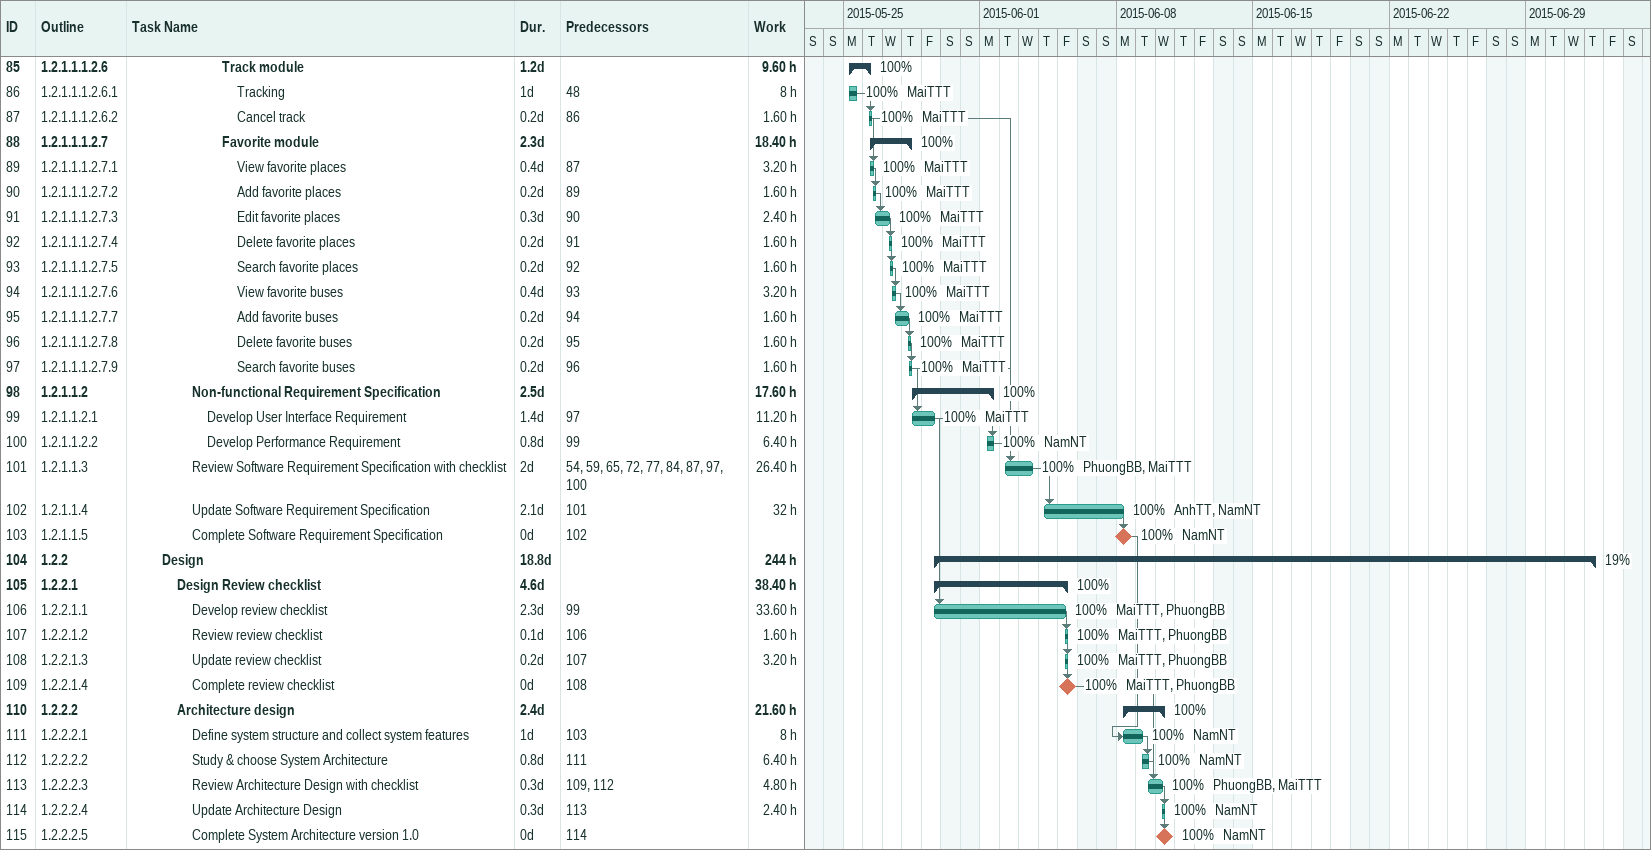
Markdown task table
| ID | WBS | Task | Duration | Start | Finish | Predecessors | Resources | % complete | Work (h) |
|---|---|---|---|---|---|---|---|---|---|
| 85 | 1.2.1.1.1.2.6 | **Track module** | 1.2d | 2015-05-25 | 2015-05-26 |  |  | 100 | 9.60 |
| 86 | 1.2.1.1.1.2.6.1 | Tracking | 1d | 2015-05-25 | 2015-05-25 | 48 | MaiTTT | 100 | 8 |
| 87 | 1.2.1.1.1.2.6.2 | Cancel track | 0.2d | 2015-05-26 | 2015-05-26 | 86 | MaiTTT | 100 | 1.60 |
| 88 | 1.2.1.1.1.2.7 | **Favorite module** | 2.3d | 2015-05-26 | 2015-05-28 |  |  | 100 | 18.40 |
| 89 | 1.2.1.1.1.2.7.1 | View favorite places | 0.4d | 2015-05-26 | 2015-05-26 | 87 | MaiTTT | 100 | 3.20 |
| 90 | 1.2.1.1.1.2.7.2 | Add favorite places | 0.2d | 2015-05-26 | 2015-05-26 | 89 | MaiTTT | 100 | 1.60 |
| 91 | 1.2.1.1.1.2.7.3 | Edit favorite places | 0.3d | 2015-05-26 | 2015-05-27 | 90 | MaiTTT | 100 | 2.40 |
| 92 | 1.2.1.1.1.2.7.4 | Delete favorite places | 0.2d | 2015-05-27 | 2015-05-27 | 91 | MaiTTT | 100 | 1.60 |
| 93 | 1.2.1.1.1.2.7.5 | Search favorite places | 0.2d | 2015-05-27 | 2015-05-27 | 92 | MaiTTT | 100 | 1.60 |
| 94 | 1.2.1.1.1.2.7.6 | View favorite buses | 0.4d | 2015-05-27 | 2015-05-27 | 93 | MaiTTT | 100 | 3.20 |
| 95 | 1.2.1.1.1.2.7.7 | Add favorite buses | 0.2d | 2015-05-27 | 2015-05-28 | 94 | MaiTTT | 100 | 1.60 |
| 96 | 1.2.1.1.1.2.7.8 | Delete favorite buses | 0.2d | 2015-05-28 | 2015-05-28 | 95 | MaiTTT | 100 | 1.60 |
| 97 | 1.2.1.1.1.2.7.9 | Search favorite buses | 0.2d | 2015-05-28 | 2015-05-28 | 96 | MaiTTT | 100 | 1.60 |
| 98 | 1.2.1.1.2 | **Non-functional Requirement Specification** | 2.5d | 2015-05-28 | 2015-06-01 |  |  | 100 | 17.60 |
| 99 | 1.2.1.1.2.1 | Develop User Interface Requirement | 1.4d | 2015-05-28 | 2015-05-29 | 97 | MaiTTT | 100 | 11.20 |
| 100 | 1.2.1.1.2.2 | Develop Performance Requirement | 0.8d | 2015-06-01 | 2015-06-01 | 99 | NamNT | 100 | 6.40 |
| 101 | 1.2.1.1.3 | Review Software Requirement Specification with checklist | 2d | 2015-06-02 | 2015-06-03 | 54, 59, 65, 72, 77, 84, 87, 97, 100 | PhuongBB, MaiTTT | 100 | 26.40 |
| 102 | 1.2.1.1.4 | Update Software Requirement Specification | 2.1d | 2015-06-04 | 2015-06-08 | 101 | AnhTT, NamNT | 100 | 32 |
| 103 | 1.2.1.1.5 | Complete Software Requirement Specification | 0d | 2015-06-08 | 2015-06-08 | 102 | NamNT | 100 |  |
| 104 | 1.2.2 | **Design** | 18.8d | 2015-05-29 | 2015-07-02 |  |  | 19 | 244 |
| 105 | 1.2.2.1 | **Design Review checklist** | 4.6d | 2015-05-29 | 2015-06-05 |  |  | 100 | 38.40 |
| 106 | 1.2.2.1.1 | Develop review checklist | 2.3d | 2015-05-29 | 2015-06-05 | 99 | MaiTTT, PhuongBB | 100 | 33.60 |
| 107 | 1.2.2.1.2 | Review review checklist | 0.1d | 2015-06-05 | 2015-06-05 | 106 | MaiTTT, PhuongBB | 100 | 1.60 |
| 108 | 1.2.2.1.3 | Update review checklist | 0.2d | 2015-06-05 | 2015-06-05 | 107 | MaiTTT, PhuongBB | 100 | 3.20 |
| 109 | 1.2.2.1.4 | Complete review checklist | 0d | 2015-06-05 | 2015-06-05 | 108 | MaiTTT, PhuongBB | 100 |  |
| 110 | 1.2.2.2 | **Architecture design** | 2.4d | 2015-06-08 | 2015-06-10 |  |  | 100 | 21.60 |
| 111 | 1.2.2.2.1 | Define system structure and collect system features | 1d | 2015-06-08 | 2015-06-09 | 103 | NamNT | 100 | 8 |
| 112 | 1.2.2.2.2 | Study & choose System Architecture | 0.8d | 2015-06-09 | 2015-06-09 | 111 | NamNT | 100 | 6.40 |
| 113 | 1.2.2.2.3 | Review Architecture Design with checklist | 0.3d | 2015-06-09 | 2015-06-10 | 109, 112 | PhuongBB, MaiTTT | 100 | 4.80 |
| 114 | 1.2.2.2.4 | Update Architecture Design | 0.3d | 2015-06-10 | 2015-06-10 | 113 | NamNT | 100 | 2.40 |
| 115 | 1.2.2.2.5 | Complete System Architecture version 1.0 | 0d | 2015-06-10 | 2015-06-10 | 114 | NamNT | 100 |  |
